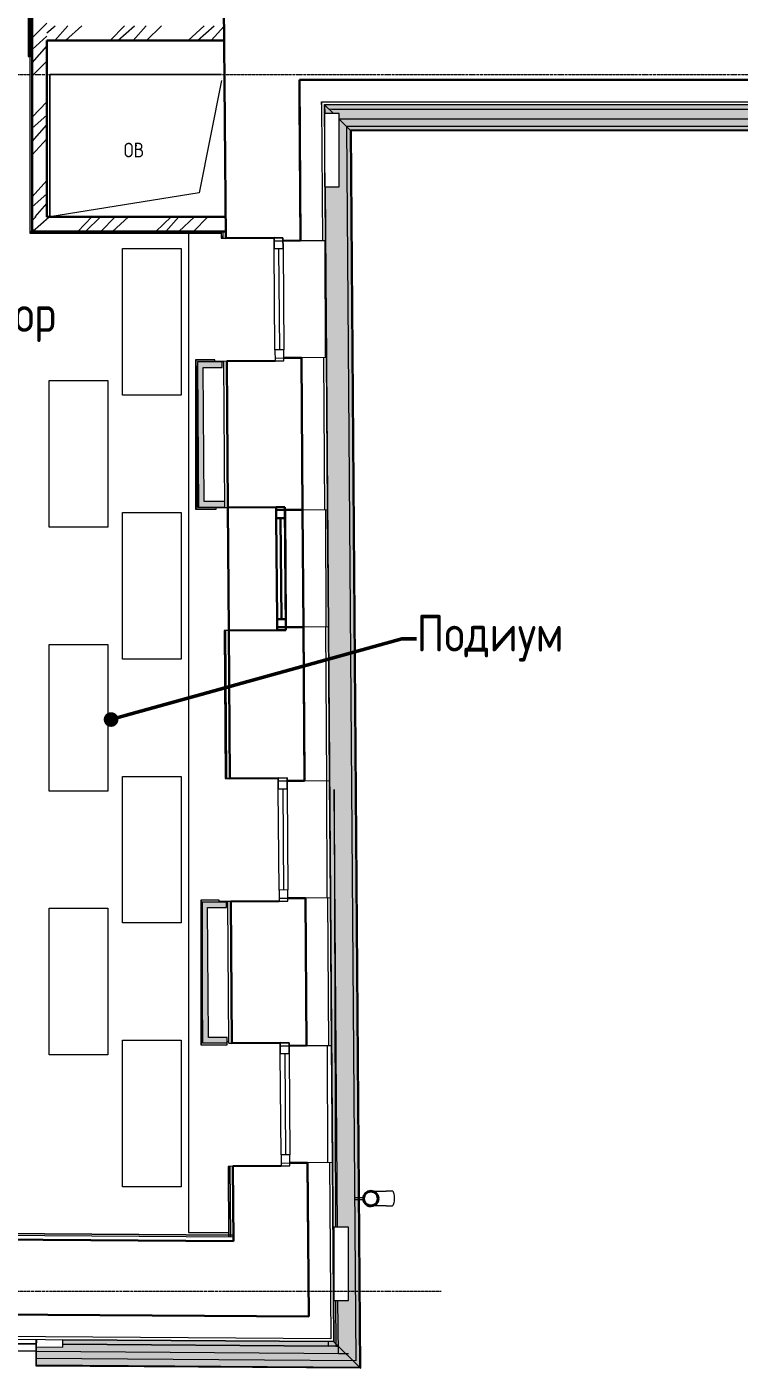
# Model space of a CAD drawing. Header units: millimetres. Extents: x -32 to 417638015, y -35 to 175284279.
# Drawn here: x 416933212 to 416938070, y 175231170 to 175240320 of the extents above; entities that cross this region are included whole.
import ezdxf
from ezdxf import colors
from ezdxf.entities.mleader import LeaderData, LeaderLine
from ezdxf.math import Vec2, Vec3

# ---------------------------------------------------------------- set-up
doc = ezdxf.new("R2010")
doc.units = ezdxf.units.MM
doc.linetypes.add('ADSK_Линия сетки', pattern=[25, 20, -2.5, 0, -2.5])
for name, color, linetype, lineweight in [('_ Окна', 7, 'Continuous', 9), ('_ЭМ_ТХобщее_слой', 7, 'Continuous', 30), ('Аннотация', 7, 'Continuous', 18), ('Обобщенные модели', 7, 'Continuous', 18), ('Ограждение', 7, 'Continuous', 9), ('Окна', 7, 'Continuous', 9), ('Оси', 253, 'Continuous', 9), ('Перекрытие', 7, 'Continuous', 18), ('Стены внутренние', 7, 'Continuous', 18), ('Стены наружные', 7, 'Continuous', 18), ('Стены несущие', 7, 'Continuous', 30), ('Стены отделка', 7, 'Continuous', 30), ('Стены штриховка', 7, 'Continuous', 9), ('ТХ', 5, 'Continuous', 0), ('ТХ_КР ЗАДАНИЕ', 251, 'Continuous', 0), ('ШТРИХОВКА', 252, 'Continuous', 15)]:
    doc.layers.add(name, color=color, linetype=linetype, lineweight=lineweight)
doc.layers.add('_ЭМ_Надписи', color=7, linetype='Continuous')
doc.layers.add('ЭОМ_Лотки рабочие', color=5, linetype='Continuous')
doc.layers.add('Линии', color=7, linetype='Continuous', lineweight=9, true_color=0x00a600)
doc.styles.add('GOST Common_1', font='GOST_Common.ttf', dxfattribs={"width": 0.9, "height": 250})
doc.styles.add('GOST Common_5', font='GOST_Common.ttf', dxfattribs={"width": 0.9, "height": 200})
doc.styles.add('ЭОМ', font='isocpeur.ttf', dxfattribs={"width": 0.85, "height": 250})
pattern_1 = [(45, (686.3573730537319, 338.699590410115), (-269.4076836320746, 269.4076836320746), []), (45, (776.1599730537273, 338.699590410115), (-269.4076836320746, 269.4076836320746), []), (45, (865.9625730537227, 338.699590410115), (-269.4076836320746, 269.4076836320746), []), (45, (955.7653730537277, 338.699590410115), (-269.4076836320746, 269.4076836320746), [])]

# ---------------------------------------------------------------- blocks, each defined once
blk = doc.blocks.new('_Dot')
at = {"color": 0, "linetype": 'ByBlock', "lineweight": -2}
blk.add_line((-0.5, 0), (-1, 0), dxfattribs=at)
at = {"color": 0, "linetype": 'ByBlock', "const_width": 0.5}
blk.add_lwpolyline([(-0.25, 0, 1), (0.25, 0, 1)], format="xyb", close=True, dxfattribs=at)
blk = doc.blocks.new('Тх 2 этаж')
at = {"layer": 'ТХ', "color": 252, "true_color": 0x939598}
for points in [[(54413.54177538241, 4121.023638209095), (54413.54177538241, 5121.023638209095), (54813.54177538241, 5121.023638209095), (54813.54177538241, 4121.023638209095)], [(53913.54177538241, 3221.023638209095), (53913.54177538241, 4221.023638209095), (54313.54177538241, 4221.023638209095), (54313.54177538241, 3221.023638209095)], [(54413.54177538241, 2321.023638209095), (54413.54177538241, 3321.023638209095), (54813.54177538241, 3321.023638209095), (54813.54177538241, 2321.023638209095)], [(53913.54177538241, 1421.023638209095), (53913.54177538241, 2421.023638209095), (54313.54177538241, 2421.023638209095), (54313.54177538241, 1421.023638209095)], [(54413.54177538241, 521.0236382090952), (54413.54177538241, 1521.023638209095), (54813.54177538241, 1521.023638209095), (54813.54177538241, 521.0236382090952)], [(53913.54177538241, -378.9763617909048), (53913.54177538241, 621.0236382090952), (54313.54177538241, 621.0236382090952), (54313.54177538241, -378.9763617909048)], [(54413.54177538241, -1278.976361790905), (54413.54177538241, -278.9763617909048), (54813.54177538241, -278.9763617909048), (54813.54177538241, -1278.976361790905)]]:
    blk.add_lwpolyline(points, close=True, dxfattribs=at)
at = {"layer": 'ТХ_КР ЗАДАНИЕ', "color": 252, "lineweight": 0, "true_color": 0x939598}
ml = blk.add_multileader_mtext('Standard', dxfattribs=at)
ml.set_content('Подиум', color=(147, 149, 152), style='GOST Common_1')
ml.set_leader_properties()
ml.set_arrow_properties(name='DOT')
ml.build(insert=Vec2(0, 0))
ml.multileader.update_dxf_attribs({"dogleg_length": 100, "arrow_head_size": 100})
ctx = ml.context
ctx.base_point, ctx.char_height, ctx.arrow_head_size, ctx.landing_gap_size, ctx.plane_origin = Vec3(56419.05782413878, 2459.576308999851), 250, 100, 0.09, Vec3(61978.35825044918, 3048.636994613043)
notes = []
notes.append((ctx, [(1, (1, 1, 0), (56319.05782413878, 2459.576308999851), (1, 0), 100, [(3, [(54336.21872767288, 1908.536433487898)], 0, [])])]))
ctx.mtext.insert, ctx.mtext.flow_direction = Vec3(56419.14782413881, 2622.076308999851), 5
for ctx, leaders in notes:
    for number, flags, end, landing, length, lines in leaders:
        leader = LeaderData()
        leader.index, (leader.has_last_leader_line, leader.has_dogleg_vector, leader.attachment_direction) = number, flags
        leader.last_leader_point, leader.dogleg_vector, leader.dogleg_length = Vec3(end), Vec3(landing), length
        for number, points, colour, breaks in lines:
            line = LeaderLine()
            line.index, line.vertices, line.color, line.breaks = number, Vec3.list(points), colors.encode_raw_color(colour), breaks
            leader.lines.append(line)
        ctx.leaders.append(leader)
blk = doc.blocks.new('План 2 этажа')
at = {"lineweight": 9}
h = blk.add_hatch(dxfattribs=at)
h.set_pattern_fill('ANSI34', color=8, scale=20)
h.set_pattern_definition(pattern_1)
h.paths.add_polyline_path([(48208.85737305396, 7663.699590409516), (48208.85737305402, 9873.128395515148), (48108.85737305402, 9873.128395515148), (48108.85737305391, 7663.699590409516)])
h = blk.add_hatch(dxfattribs=at)
h.set_pattern_fill('ANSI34', color=8, scale=20)
h.set_pattern_definition(pattern_1)
h.paths.add_polyline_path([(48208.85737305396, 8865.756545947905), (49417.77620781638, 8865.756545947905), (49417.77620781638, 8965.756545947952), (48208.85737305396, 8965.756545947952), (48208.85737305396, 8926.617002234118)])
h = blk.add_hatch(dxfattribs=at)
h.set_pattern_fill('ANSI34', color=8, scale=20)
h.set_pattern_definition(pattern_1)
h.paths.add_polyline_path([(49027.00657200732, 7563.699590409537), (49428.41726125334, 7563.699590409537), (49427.65830111306, 7663.699590409516), (48108.85737305391, 7663.699590409516), (48108.85737305391, 7563.699590409537)])
at = {"layer": 'Ограждение', "transparency": 33554432}
for points in [[(50102.34511032863, 8366.341918496), (50103.34513912922, 8366.341918496), (50101.87617559596, 8428.128395515138)], [(56647.47147937046, 8248.53187167885), (56466.42464391226, 8427.128395515121), (56238.58012466823, 8427.128395515121), (56238.58012466823, 8328.128395515134), (55738.58012466821, 8328.128395515134), (55738.58012466821, 8427.12839551513), (50102.88379399796, 8427.128395515165), (50164.13336683601, 8366.341918496), (50202.3451103286, 8366.341918496), (50202.3451103286, 8328.419086383916), (50282.84093795094, 8248.531871678877), (56616.91806494751, 8248.53187167885)], [(50347.0922368752, -190.6513536074648), (50282.84093795095, 8248.531871678868), (50278.84307102137, 8252.49951153301), (50342.89137202075, -186.4549998837504), (50346.88943728222, -190.4487717923752)], [(56616.91806494751, 8248.330615397394), (56647.47147937046, 8248.531871678842), (56642.43425981862, 8252.499511532984), (50278.84307102134, 8252.49951153302), (50283.04372748365, 8248.33061539743), (56371.78165831461, 8248.330615397394)], [(50346.88943728222, -190.4487717923665), (50165.92328750731, -10.66944258334223), (48317.40104998866, 1.373889506403827), (48317.06418803593, -46.73437927807311), (48137.07635991343, -45.47407511873126), (48137.07635991343, -176.0515888930632), (50335.61200182459, -190.37529802094)], [(50166.9233657589, -10.67595820660614), (50165.91577130953, -9.679114186019945), (48317.4080519811, 2.373865110749932), (48317.41428761686, 1.373803261754517), (50165.91577130954, -10.66939361446202)], [(50347.0922368752, -190.6513536074648), (50341.85396398135, -186.4482410526874), (48135.64100073872, -172.0745133053305), (48135.62344602865, -176.2433835470119), (50346.88943728222, -190.6500323451098)]]:
    blk.add_hatch(color=8, dxfattribs=at).paths.add_polyline_path(points)
h = blk.add_hatch(color=8, dxfattribs=at)
h.paths.add_polyline_path([(50346.88943728222, -190.4487717923665), (50282.84093795094, 8248.531871678877), (50202.3451103286, 8328.419086383916), (50202.3451103286, 7866.341918495977), (50107.13993983073, 7866.341918495977), (50166.9233657589, -10.67595820660614), (50335.61200182459, -179.1834466947528)])
h.paths.add_polyline_path([(50165.9157713095, 270.357148643184), (50166.9233657589, 770.3571486432089), (50265.9157713095, 770.3571486432089), (50265.9157713095, 270.357148643184), (50166.9233657589, 270.357148643184)])
h.paths.add_polyline_path([(50103.34513912924, 8366.341918496), (50164.13336683601, 8366.341918496), (50102.88379399798, 8427.128395515148)])
at = {"layer": 'Стены внутренние', "lineweight": 9}
h = blk.add_hatch(dxfattribs=at)
h.set_pattern_fill('FP_6', color=8, style=0, pattern_type=2)
h.set_pattern_definition([(0, (686.3573730537319, 338.699590410115), (406.4, 101.6), [33.528, -271.272, 33.528, -271.272, -1625.6]), (0, (686.3573730537319, 338.699590410115), (406.4, 101.6), [-609.6, 33.528, -576.072, 33.528, -271.272, -711.2]), (0, (686.3573730537319, 338.699590410115), (406.4, 101.6), [-1524, 33.528, -169.672, 33.528, -474.472]), (120, (838.7573730537551, 389.4995904101152), (-291.1881810244989, 301.1527240979959), [33.52799999999997, -271.2719999999998, 33.52799999999997, -271.2719999999998, -1625.599999999999]), (120, (838.7573730537551, 389.4995904101152), (-291.1881810244989, 301.1527240979959), [-609.5999999999996, 33.52799999999997, -576.0719999999995, 33.52799999999997, -271.2719999999998, -711.1999999999996]), (120, (838.7573730537551, 389.4995904101152), (-291.1881810244989, 301.1527240979959), [-1523.999999999999, 33.52799999999997, -169.6719999999999, 33.52799999999997, -474.4719999999998]), (240, (889.5573730537435, 592.699590410115), (-115.2118189755009, -402.7527240979958), [33.528, -271.272, 33.528, -271.272, -1625.6]), (240, (889.5573730537435, 592.699590410115), (-115.2118189755009, -402.7527240979958), [-609.6, 33.528, -576.072, 33.528, -271.272, -711.2]), (240, (889.5573730537435, 592.699590410115), (-115.2118189755009, -402.7527240979958), [-1524, 33.528, -169.672, 33.528, -474.472])])
h.paths.add_polyline_path([(48093.85737305391, 7563.699590409537), (48108.85737305391, 7563.699590409537), (48108.85737305402, 8755.756545947967), (48093.85737305396, 8755.756545947967), (48093.85737305396, 8525.667865675427)])
at = {"layer": 'Стены внутренние'}
for points in [[(49242.3998856672, 5720.600882946125), (49282.40103769163, 5720.600882946125), (49275.15015876736, 6675.971071616213), (49235.14900674298, 6675.971071616213), (49239.36881013575, 6119.973046323262)], [(49275.45374282345, 6635.971071616222), (49405.45748690283, 6635.971071616222), (49405.45748690283, 6675.971071616213), (49275.15015876736, 6675.971071616213)], [(49422.40506977704, 5680.600882946127), (49422.40506977704, 5720.600882946125), (49242.3998856672, 5720.600882946125), (49242.70346972335, 5680.600882946127)], [(49270.13877675752, 2065.746086545959), (49310.13992878189, 2065.746086545959), (49303.1206322267, 2990.603161714062), (49263.11948020232, 2990.603161714062), (49269.7992514291, 2110.481680736332)], [(49433.42796036217, 2950.603161714072), (49433.42796036217, 2990.603161714062), (49303.1206322267, 2990.603161714062), (49303.42421628285, 2950.603161714072)], [(49270.44236081367, 2025.746086545968), (49438.14361526008, 2025.746086545968), (49438.14361526008, 2065.746086545959), (49270.13877675752, 2065.746086545959)]]:
    blk.add_hatch(color=8, dxfattribs=at).paths.add_polyline_path(points)
at = {"layer": '_ Окна', "color": 8, "lineweight": 18}
for p, q in [((49758.76193052243, 7519.538500779423), (49818.7602025356, 7519.993863748869)), ((49759.33872361706, 7443.540689562746), (49758.76193052243, 7519.538500779423)), ((49818.7602025356, 7519.993863748869), (49819.33699563023, 7443.996052532192)), ((49819.33699563023, 7443.996052532192), (49759.33872361706, 7443.540689562746)), ((49824.55849101321, 6756.015866781203), (49764.56021900004, 6755.560503811756)), ((49764.56021900004, 6755.560503811756), (49765.13701209467, 6679.562692595076)), ((49765.13701209467, 6679.562692595076), (49825.13528410784, 6680.018055564523)), ((49825.13528410784, 6680.018055564523), (49824.55849101321, 6756.015866781203)), ((49786.72880622923, 3834.644627970711), (49846.72707824239, 3835.099990940157)), ((49787.30559932386, 3758.646816754033), (49786.72880622923, 3834.644627970711)), ((49847.30387133703, 3759.102179723479), (49787.30559932386, 3758.646816754033)), ((49846.72707824239, 3835.099990940157), (49847.30387133703, 3759.102179723479)), ((49852.52536672001, 3071.12199397249), (49792.52709470684, 3070.666631003044)), ((49792.52709470684, 3070.666631003044), (49793.10388780147, 2994.668819786365)), ((49853.10215981464, 2995.124182755811), (49852.52536672001, 3071.12199397249)), ((49793.10388780147, 2994.668819786365), (49853.10215981464, 2995.124182755811)), ((49800.4352316096, 2028.696640374365), (49860.43350362276, 2029.152003343811)), ((49801.01202470423, 1952.698829157687), (49800.4352316096, 2028.696640374365)), ((49860.43350362276, 2029.152003343811), (49861.0102967174, 1953.154192127133)), ((49861.0102967174, 1953.154192127133), (49801.01202470423, 1952.698829157687)), ((49866.23179210038, 1265.174006376144), (49806.23352008721, 1264.718643406698)), ((49806.23352008721, 1264.718643406698), (49806.81031318184, 1188.720832190018)), ((49866.80858519501, 1189.176195159464), (49866.23179210038, 1265.174006376144)), ((49806.81031318184, 1188.720832190018), (49866.80858519501, 1189.176195159464))]:
    blk.add_line(p, q, dxfattribs=at)
at = {"layer": '_ Окна', "color": 8}
for p, q in [((49758.91371817891, 7499.539076775035), (49818.91199019208, 7499.994439744481)), ((49789.33785962364, 7443.768371047468), (49794.55935500662, 6755.788185296479)), ((49764.98522443819, 6699.562116599466), (49824.98349645136, 6700.017479568913)), ((49786.88059388571, 3814.645203966323), (49846.87886589888, 3815.100566935769)), ((49817.30473533044, 3758.874498238756), (49822.52623071342, 3070.894312487767)), ((49792.95210014499, 3014.668243790754), (49852.95037215816, 3015.1236067602)), ((49800.58701926608, 2008.697216369977), (49860.58529127925, 2009.152579339423)), ((49831.0111607108, 1952.92651064241), (49836.23265609379, 1264.946324891421)), ((49806.65852552536, 1208.720256194408), (49866.65679753853, 1209.175619163854))]:
    blk.add_line(p, q, dxfattribs=at)
at = {"layer": 'Линии', "color": 8, "lineweight": 30}
for p, q in [((49832.70189878349, 5683.046768945721), (49442.71313069788, 5680.08690964432)), ((49442.71313069788, 5680.08690964432), (49449.08821227012, 4840.111101459974)), ((49449.08821227012, 4840.111101459974), (49442.71313069788, 5680.08690964432)), ((49772.70362677033, 5682.591405976274), (49832.7018987835, 5683.046768945721)), ((49832.7018987835, 5683.046768945721), (49772.70362677033, 5682.591405976274)), ((49773.28041986496, 5606.593594759597), (49772.70362677033, 5682.591405976274)), ((49772.70362677033, 5682.591405976274), (49773.28041986496, 5606.593594759597)), ((49832.7018987835, 5683.046768945721), (49833.27869187813, 5607.048957729044)), ((49833.27869187813, 5607.048957729044), (49832.7018987835, 5683.046768945721)), ((49839.07698035573, 4843.070960761374), (49832.70189878349, 5683.046768945721)), ((49772.85541442681, 5662.591981971887), (49832.85368643998, 5663.047344941333)), ((49833.27869187813, 5607.048957729044), (49773.28041986496, 5606.593594759597)), ((49773.28041986496, 5606.593594759597), (49833.27869187813, 5607.048957729044)), ((49773.2804198649, 5606.593594759596), (49833.27869187813, 5607.048957729044)), ((49778.50191524788, 4918.613409008607), (49773.2804198649, 5606.593594759596)), ((49803.27955587154, 5606.82127624432), (49808.50105125452, 4918.841090493331)), ((49838.92519269926, 4863.070384765765), (49832.85368643997, 5663.047344941332)), ((49833.27869187813, 5607.048957729044), (49838.5001872611, 4919.068771978054)), ((49952.85023046628, 5663.958070880224), (49958.92173672556, 4863.981110704657)), ((49958.92173672556, 4863.981110704657), (49952.85023046628, 5663.958070880224)), ((49838.50018726111, 4919.068771978054), (49778.50191524794, 4918.613409008608)), ((49838.50018726111, 4919.068771978054), (49778.50191524794, 4918.613409008608)), ((49838.5001872611, 4919.068771978054), (49778.50191524788, 4918.613409008607)), ((49778.50191524794, 4918.613409008608), (49779.07870834257, 4842.615597791928)), ((49778.50191524794, 4918.613409008608), (49779.07870834257, 4842.615597791928)), ((49778.92692068609, 4862.615021796318), (49838.92519269926, 4863.070384765764)), ((49839.07698035574, 4843.070960761374), (49838.50018726111, 4919.068771978054)), ((49839.07698035574, 4843.070960761374), (49838.50018726111, 4919.068771978054)), ((49839.07698035573, 4843.070960761374), (49449.08821227012, 4840.111101459974)), ((49779.07870834257, 4842.615597791928), (49839.07698035574, 4843.070960761374)), ((49779.07870834257, 4842.615597791928), (49839.07698035574, 4843.070960761374))]:
    blk.add_line(p, q, dxfattribs=at)
at = {"layer": 'Обобщенные модели', "color": 8}
for p, q in [((48228.80613839673, 7663.699590409532), (48228.80613839673, 8633.699590409537)), ((48228.80613839673, 8633.699590409537), (49400.2958117399, 8633.699590409537)), ((49400.2958117399, 8633.699590409537), (48228.80613839673, 8633.699590409537)), ((48228.80613839673, 8633.699590409537), (48228.80613839673, 7663.699590409531)), ((49400.60695443056, 8592.703670578734), (49247.13947173007, 7825.3662570762)), ((49247.13947173007, 7825.3662570762), (48228.80613839673, 7663.699590409532)), ((50564.28192554282, 1017.323296911965), (50521.77901268156, 1017.000716744883)), ((50332.89512580828, 970.565867304634), (50308.48096500179, 970.3805735555163)), ((50308.55685883003, 960.3808615533327), (50332.97101963652, 960.5661553024416)), ((50334.10997484611, 970.5750875245873), (50332.89512580828, 970.565867304634)), ((50332.97101963652, 960.5661553024416), (50334.18586867437, 960.575375522395)), ((50367.6187511824, 970.8294057804807), (50338.27875091842, 970.6067268733143)), ((50338.35464474665, 960.6070148711219), (50367.69464501066, 960.829693778297)), ((50522.53795096397, 917.0035967229425), (50565.04086382523, 917.3261768900154))]:
    blk.add_line(p, q, dxfattribs=at)
at = {"layer": 'Обобщенные модели', "color": 8, "flags": 128}
for points in [[(50431.15104154337, 1016.312886567994), (50432.42138590897, 1016.322527975365), (50435.08482026653, 1016.34274238051), (50437.9610988932, 1016.364572188811), (50441.04562035674, 1016.387982477238), (50444.33345008079, 1016.412935794315), (50447.81932823919, 1016.439392220086), (50451.49767817046, 1016.467309429884), (50455.36261529943, 1016.496642762141), (50459.40795655113, 1016.52734528978), (50463.62723024253, 1016.559367895308), (50468.01368643579, 1016.592659349386), (50472.56030773674, 1016.627166392782), (50477.25982052118, 1016.662833821613), (50482.10470657115, 1016.699604575566), (50487.08721510251, 1016.737419829315), (50492.19937516448, 1016.776219086485), (50497.43300839152, 1016.815940276567), (50502.77974208688, 1016.856519854123), (50508.23102261724, 1016.897892900484), (50513.77812909663, 1016.939993227602), (50519.41218733801, 1016.982753483935), (50521.77901268156, 1017.000716744883)], [(50522.53795096397, 917.0035967229425), (50516.87037375989, 916.960582071043), (50511.28601552534, 916.91819901796), (50505.7938100422, 916.8765153675113), (50500.40254366765, 916.8355978046711), (50495.12084127782, 916.7955117888121), (50489.95715246983, 916.7563214489818), (50484.91973804424, 916.71808948139), (50480.01665678954, 916.6808770490205), (50475.25575258979, 916.6447436838268), (50470.64464187613, 916.6097471914852), (50466.19070144204, 916.5759435589179), (50461.90105664207, 916.5433868647259), (50457.78256999286, 916.5121291926749), (50453.84183019447, 916.4822205483811), (50450.08514158992, 916.4537087792602), (50446.5185140796, 916.426639498104), (50443.1476535067, 916.401056009988), (50439.97795252904, 916.3769992429837), (50437.01448199202, 916.354507682847), (50434.26198281634, 916.3336173112416), (50431.90997982577, 916.3157665460446)]]:
    blk.add_lwpolyline(points, dxfattribs=at)
at = {"layer": 'Обобщенные модели', "color": 8}
for centre, radius, start, end in [((48818.80613839673, 8148.699590409534), 2.500000000000002, 0, 180), ((48818.80613839673, 8148.699590409534), 2.499999999999998, 120.0000000000103, 180), ((48818.80613839673, 8148.699590409534), 2.500000000000002, 180, 0), ((48818.80613839673, 8148.699590409534), 2.499999999999999, 239.9999999999897, 345.0000000000325), ((48818.80613839673, 8148.699590409534), 2.500000000000002, 14.99999999996748, 90), ((50418.51401600273, 966.2155365507215), 52.00000000000004, 0.4348437794078993, 180.4348437794079), ((50418.51401600273, 966.2155365507215), 52.00000000000003, 180.4348437794079, 0.4348437794078993)]:
    blk.add_arc(centre, radius, start, end, dxfattribs=at)
at = {"layer": 'Обобщенные модели', "color": 8, "lineweight": 40}
for radius, start, end in [(49.99999999999994, 0.4348437794078993, 180.4348437794079), (49.99999999999996, 180.4348437794079, 0.4348437794078993)]:
    blk.add_arc((50418.51401600276, 966.2155365507758), radius, start, end, dxfattribs=at)
at = {"layer": 'Обобщенные модели', "color": 8}
for major_axis, ratio, start_param, end_param in [((-0.3794691412050658, 49.99856001097306), 0.3090169943749481, 4.712388980384695, 6.283185307179597), ((-0.3794691412051435, 49.99856001097305), 0.3090169943749482, 3.141592653589792, 4.712388980384689)]:
    blk.add_ellipse((50564.66139468395, 967.3247369009988), major_axis=major_axis, ratio=ratio, start_param=start_param, end_param=end_param, dxfattribs=at)
at = {"layer": 'Ограждение', "color": 8}
for p, q in [((50102.34511032858, 8366.341918495993), (50101.87617559591, 8428.128395515138)), ((50102.88379399791, 8427.128395515154), (50101.87617559589, 8428.128395515156)), ((50102.88379399793, 8427.128395515136), (50164.13336683594, 8366.341918496)), ((50164.13336683595, 8366.341918496), (50102.88379399791, 8427.128395515154)), ((50102.88379399793, 8427.128395515134), (50103.3451391292, 8366.341918495993)), ((50102.88379399793, 8427.128395515134), (50103.3451391292, 8366.341918495993)), ((55738.58012466814, 8427.12839551512), (50102.88379399791, 8427.128395515152)), ((55738.58012466814, 8427.12839551512), (50102.88379399791, 8427.128395515152)), ((50202.34511032853, 8328.419086383903), (50281.55811573206, 8249.804994734452)), ((50282.84093795089, 8248.531871678872), (50202.34511032855, 8328.419086383903)), ((50281.55811573208, 8249.804994734453), (50277.61893152018, 8253.714395559242)), ((50277.61893152019, 8253.714395559207), (50341.66717179071, -185.2321142705117)), ((50277.61893152016, 8253.714395559233), (50278.84307102129, 8252.499511533018)), ((56642.24687121562, 8253.714395559193), (50277.61893152016, 8253.714395559233)), ((50278.84307102131, 8252.499511533002), (50281.55811573206, 8249.804994734455)), ((50281.55811573207, 8249.804994734448), (50278.84307102129, 8252.499511533015)), ((50278.84307102131, 8252.499511532998), (50342.89137202069, -186.4549998837427)), ((50278.84307102131, 8252.499511533017), (50281.55811573206, 8249.804994734466)), ((56643.47162061129, 8252.499511532977), (50278.84307102129, 8252.499511533015)), ((50279.51689041082, 8251.830786757686), (50279.17226462055, 8252.17280690101)), ((50279.17226462057, 8252.172806900973), (50343.22058195104, -186.7838562895037)), ((56643.80097822237, 8252.172806900959), (50279.17226462054, 8252.172806900997)), ((50281.2792497648, 8250.081752251683), (50279.51689041081, 8251.83078675767)), ((50279.51689041082, 8251.830786757659), (50343.565224838, -187.128129079066)), ((50279.51689041081, 8251.83078675767), (50281.2792497648, 8250.081752251685)), ((56644.14577571315, 8251.830786757644), (50279.5168904108, 8251.830786757684)), ((50281.75225011641, 8249.612328161533), (50281.27924976482, 8250.081752251685)), ((50281.27924976483, 8250.081752251659), (50345.32767162163, -188.8886832457861)), ((56645.90901311523, 8250.081752251643), (50281.2792497648, 8250.08175225168)), ((50281.55811573208, 8249.804994734426), (50345.60655142327, -189.1672635702257)), ((50282.84093795089, 8248.531871678868), (50281.55811573208, 8249.804994734423)), ((50281.55811573208, 8249.80499473444), (50282.8409379509, 8248.531871678879)), ((56646.18801801995, 8249.804994734413), (50281.55811573206, 8249.804994734452)), ((50281.75225011641, 8249.612328161504), (50345.80069543848, -189.3611991024146)), ((56646.38224912651, 8249.612328161493), (50281.75225011638, 8249.612328161531)), ((50281.88147555149, 8249.484079774196), (50345.92992728436, -189.490292171691)), ((50281.88147555149, 8249.484079774222), (50283.04372748362, 8248.330615397417)), ((56646.51153894468, 8249.484079774182), (50281.88147555147, 8249.484079774222)), ((50282.8409379509, 8248.531871678853), (50346.88943728217, -190.4487717923644)), ((56647.4714793704, 8248.531871678832), (50282.84093795089, 8248.531871678872)), ((50283.04372748362, 8248.330615397397), (50347.09223687515, -190.6513536074616)), ((56647.67436993753, 8248.330615397383), (50283.04372748359, 8248.330615397423)), ((50108.90363825551, 7502.195360763498), (50106.13991103006, 7866.341918495972)), ((50107.13993983067, 7866.341918495972), (50166.92336575885, -10.67595820660398)), ((50107.13993983067, 7866.341918495972), (50166.92336575885, -10.67595820660398)), ((50114.97514451479, 6702.218400587934), (50108.90363825551, 7502.195360763498)), ((50108.90363825551, 7502.195360763498), (50114.97514451479, 6702.218400587934)), ((50122.84533450339, 5665.248265960321), (50114.97514451479, 6702.218400587934)), ((50128.91684076268, 4865.271305784756), (50122.84533450339, 5665.248265960321)), ((50122.84533450339, 5665.248265960321), (50128.91684076268, 4865.271305784757)), ((50136.87051396235, 3817.30148795473), (50128.91684076268, 4865.271305784756)), ((50142.94202022164, 3017.324527779165), (50136.87051396235, 3817.30148795473)), ((50136.87051396235, 3817.30148795473), (50142.94202022164, 3017.324527779165)), ((50150.57693934268, 2011.353500358379), (50142.94202022164, 3017.324527779165)), ((50156.64844560197, 1211.376540182814), (50150.57693934268, 2011.353500358379)), ((50150.57693934268, 2011.353500358378), (50156.64844560197, 1211.376540182814)), ((50165.91569736946, -9.66937190960249), (50156.64844560197, 1211.376540182814)), ((48135.61515166349, -176.0420689555331), (48136.7787035836, 2.550664584587878)), ((48136.7787035836, 2.550664584589413), (48135.6234460286, -174.768972919032)), ((48136.7787035836, 2.550664584587992), (48136.78521855878, 3.550643361911966)), ((50166.92336575885, -10.67595820660318), (48317.40104998861, 1.37388950640252)), ((50166.92336575885, -10.67595820660313), (48317.40104998861, 1.373889506402634)), ((48317.40805198106, 2.373865110753627), (50165.91569736946, -9.669371909602546)), ((50165.91569736946, -9.66937190960249), (48317.40805198106, 2.373865110753741)), ((50166.92336575885, -10.67595820660415), (50165.91569736946, -9.66937190960249)), ((50166.92336575885, -10.67595820660034), (50345.60655142327, -189.1672635702256)), ((50346.88943728217, -190.4487717923645), (50166.92336575885, -10.67595820660398)), ((48135.62135527559, -175.0898810685871), (48135.61384048381, -176.2433209657912)), ((50347.09223687515, -190.6513536074623), (48135.61384048381, -176.2433209657911)), ((48135.61515166349, -176.0420689555338), (48135.6234460286, -174.7689729190348)), ((48135.6234460286, -174.7689729190344), (48135.61515166349, -176.0420689555331)), ((50346.88943728217, -190.4487717923654), (48135.61515166349, -176.0420689555331)), ((50345.92992728436, -189.4902921716907), (48135.62135527559, -175.0898810685871)), ((48135.62219081066, -174.9616354030544), (48135.62524909695, -174.4922212753362)), ((50345.80069543848, -189.3611991024152), (48135.62219081066, -174.9616354030544)), ((48135.6234460286, -174.7689729190321), (48135.64891567794, -170.8596550621921)), ((48135.64100073867, -172.074513305329), (48135.6234460286, -174.7689729190345)), ((48135.6234460286, -174.7689729190348), (48135.64100073867, -172.0745133053309)), ((48135.64100073867, -172.0745133053309), (48135.6234460286, -174.7689729190344)), ((50345.60655142327, -189.1672635702239), (48135.6234460286, -174.7689729190321)), ((48135.62524909695, -174.4922212753362), (48135.63664401336, -172.7432238885381)), ((48135.63664401336, -172.7432238885348), (48135.62524909695, -174.4922212753303)), ((50345.32767162163, -188.8886832457866), (48135.62524909695, -174.4922212753362)), ((48135.63664401336, -172.7432238885381), (48135.6388722661, -172.4012110037952)), ((50343.565224838, -187.1281290790703), (48135.63664401336, -172.7432238885381)), ((50343.22058195104, -186.7838562895032), (48135.6388722661, -172.4012110037952)), ((48135.64891567794, -170.859655062192), (48135.64100073867, -172.074513305329)), ((50342.8913720207, -186.4549998837523), (48135.64100073867, -172.0745133053309)), ((50341.6671717907, -185.2321142705033), (48135.64891567794, -170.859655062192)), ((50345.60655142327, -189.167263570224), (50341.6671717907, -185.232114270505)), ((50341.66717179071, -185.2321142705105), (50342.8913720207, -186.4549998837471)), ((50342.8913720207, -186.4549998837471), (50345.60655142327, -189.1672635702216)), ((50345.60655142327, -189.1672635702249), (50342.8913720207, -186.4549998837518)), ((50342.89137202069, -186.4549998837515), (50345.60655142327, -189.1672635702328)), ((50343.565224838, -187.1281290790698), (50343.22058195103, -186.7838562894992)), ((50345.32767162163, -188.8886832457858), (50343.56522483801, -187.1281290790752)), ((50343.56522483801, -187.1281290790791), (50345.32767162163, -188.8886832457847)), ((50345.80069543848, -189.3611991024151), (50345.32767162162, -188.8886832457847)), ((50346.88943728217, -190.4487717923652), (50345.60655142327, -189.1672635702249)), ((50345.60655142327, -189.1672635702328), (50346.88943728215, -190.4487717923644)), ((50345.92992728436, -189.4902921716907), (50347.09223687515, -190.6513536074623))]:
    blk.add_line(p, q, dxfattribs=at)
at = {"layer": 'Окна', "color": 8}
for p, q in [((49818.7602025356, 7519.993863748869), (49758.76193052243, 7519.538500779423)), ((49758.76193052243, 7519.538500779423), (49759.33872361706, 7443.540689562746)), ((49819.33699563023, 7443.996052532192), (49818.7602025356, 7519.993863748869)), ((49764.56021899998, 6755.560503811756), (49759.33872361699, 7443.540689562745)), ((49819.33699563023, 7443.996052532192), (49824.5584910132, 6756.015866781202)), ((49764.56021900004, 6755.560503811756), (49765.13701209467, 6679.562692595076)), ((49765.13701209467, 6679.562692595076), (49825.13528410784, 6680.018055564523)), ((49825.13528410784, 6680.018055564523), (49824.55849101321, 6756.015866781203)), ((49846.72707824239, 3835.099990940157), (49786.72880622923, 3834.644627970711)), ((49786.72880622923, 3834.644627970711), (49787.30559932386, 3758.646816754033)), ((49792.52709470678, 3070.666631003044), (49787.30559932379, 3758.646816754033)), ((49847.30387133703, 3759.102179723479), (49846.72707824239, 3835.099990940157)), ((49847.30387133703, 3759.102179723479), (49852.52536672, 3071.12199397249)), ((49792.52709470684, 3070.666631003044), (49793.10388780147, 2994.668819786365)), ((49853.10215981464, 2995.124182755811), (49852.52536672001, 3071.12199397249)), ((49793.10388780147, 2994.668819786365), (49853.10215981464, 2995.124182755811)), ((49860.43350362276, 2029.152003343811), (49800.4352316096, 2028.696640374365)), ((49800.4352316096, 2028.696640374365), (49801.01202470423, 1952.698829157687)), ((49861.0102967174, 1953.154192127133), (49860.43350362276, 2029.152003343811)), ((49806.23352008715, 1264.718643406698), (49801.01202470416, 1952.698829157687)), ((49861.0102967174, 1953.154192127133), (49866.23179210037, 1265.174006376144)), ((49806.23352008721, 1264.718643406698), (49806.81031318184, 1188.720832190018)), ((49866.80858519501, 1189.176195159464), (49866.23179210038, 1265.174006376144)), ((49806.81031318184, 1188.720832190018), (49866.80858519501, 1189.176195159464))]:
    blk.add_line(p, q, dxfattribs=at)
at = {"layer": 'Оси', "color": 8, "linetype": 'ADSK_Линия сетки'}
for p, q in [((-9428.371165078948, 8633.699590409724), (56691.21025106532, 8633.69959040951)), ((-9428.371165078948, 333.6995904097212), (50898.62656665337, 333.6995904095265))]:
    blk.add_line(p, q, dxfattribs=at)
at = {"layer": 'Перекрытие', "color": 8}
for p, q in [((49174.11739302555, 7551.699590409525), (49174.11739302555, 733.6995904095529)), ((49355.13542110752, 6678.216473944994), (49765.12361319747, 6681.328120902875)), ((49429.35930008069, 4840.961395680951), (49779.07111895969, 4843.615568992144)), ((49786.73639561207, 3833.644656770491), (49426.72805619647, 3830.912336972587)), ((49450.55325578031, 2034.27266334438), (49438.14361526002, 2034.178479119277)), ((49456.81565312593, 1186.689084156881), (49806.80557320284, 1189.345368145317)), ((49174.11739302555, 733.6995904095529), (49448.25331721589, 733.6995904095538))]:
    blk.add_line(p, q, dxfattribs=at)
at = {"layer": 'Стены внутренние', "color": 8}
blk.add_line((49415.14709201781, 6676.906408606638), (49415.13369312068, 6678.671836914432), dxfattribs=at)
at = {"layer": 'Стены наружные', "color": 8}
for p, q in [((50103.29662026674, 8366.341918495993), (50103.11215456924, 8426.901761532601)), ((50132.21752980491, 8398.016446241141), (50202.10414374934, 8398.546857784386)), ((50153.20003039303, 8398.128395515134), (55738.58012466814, 8398.128395515112)), ((50202.10414374934, 8398.546857784386), (50202.10731971118, 8398.128395515127)), ((55738.58012466814, 8328.128395515112), (50202.63859180937, 8328.128395515127)), ((50253.01807187957, 8278.12839551512), (50316.91392402869, -140.7395735044138)), ((56616.91806494747, 8278.128395515123), (50253.01893589785, 8278.12839551512)), ((50108.36570471956, 6702.168237574356), (50105.92888538225, 7502.172783574885)), ((50113.96125112282, 4865.157798820636), (50111.52443178551, 5665.162344821171)), ((50119.59030379198, 3017.147297559429), (50117.15348445467, 3817.151843559942)), ((50167.34184736188, 3755.388701753048), (50176.43427395797, 770.3571486432083)), ((50189.99704702524, 770.3571486432093), (50167.34184736188, 3755.388701753046)), ((50125.09165815794, 1211.059979317908), (50122.6546041086, 2011.141580963746)), ((50177.9572773893, 270.3571486431874), (50178.90565223456, -40.99305114967046)), ((50196.5260210766, -89.89541334065416), (50193.79184772674, 270.3571486431883)), ((48136.59614432679, -25.47022227398156), (44057.3053458716, 3.093637927268901)), ((44057.3053458716, 3.09363792691147), (48136.59614432679, -25.47022227432444)), ((48136.98142540577, 2.549343828920428), (48136.7852185588, -25.47154620262427)), ((48136.27039552911, -75.46916707029595), (44056.74519684108, -46.9036655603586)), ((48136.74568626611, -75.4724538028122), (48136.39558668516, -125.4712280906224)), ((48136.7852185588, -25.47154620296806), (48136.43511897785, -75.47032049077825)), ((48136.74568626611, -75.4724538028122), (50266.53031705751, -90.38555351997456)), ((50128.90063077782, -39.42066357394015), (48317.20422786823, -26.73486956302713)), ((48317.20422786823, -26.7348695633691), (50128.90063077782, -39.42066357427666)), ((50128.90588418691, -41.14535078627614), (50128.81231789122, -10.42766040609877)), ((50178.90565223456, -40.99305114967046), (50128.90588418691, -41.14535078627614)), ((50178.90192919079, -39.77078082953358), (50196.14651153504, -39.89153021064976)), ((50196.5260210766, -89.89541334066053), (50266.53175747814, -90.38560493686145)), ((50316.91392402869, -140.7395735044138), (48136.39558668516, -125.4712280906224))]:
    blk.add_line(p, q, dxfattribs=at)
at = {"layer": 'Стены несущие', "color": 8}
for p, q in [((48108.85737305396, 9973.128395515116), (48108.85737305391, 7563.69959040953)), ((49428.77143444994, 7517.034004447457), (49416.69566222728, 9108.12839551516)), ((49417.77620781632, 8865.756545947897), (49417.77620781632, 8965.756545947945)), ((48208.85737305391, 8865.756545947897), (49417.77620781632, 8865.756545947897)), ((48208.85737305391, 7663.699590409507), (48208.85737305396, 8865.756545947897)), ((49938.90853421838, 7500.905165683397), (49930.58104725392, 8598.128395515101)), ((49930.58104725392, 8598.128395515101), (56295.03608466999, 8598.128395515101)), ((49931.71948746417, 8448.128395515101), (49938.90853421821, 7500.905165683397)), ((49427.658301113, 7663.699590409507), (48208.85737305391, 7663.699590409507)), ((48108.85737305391, 7563.69959040953), (49428.41726125329, 7563.69959040953)), ((49428.77143444994, 7517.034004447457), (49758.76193052239, 7519.538500779428)), ((49818.91199019208, 7499.994439744446), (49938.90853421838, 7500.905165683397)), ((49765.13701209467, 6679.56269259507), (49435.14651602221, 6677.058196263099)), ((49944.98004047771, 6700.928205507832), (49824.9834964514, 6700.017479568883)), ((49952.85023046623, 5663.958070880216), (49944.98004047771, 6700.928205507832)), ((49944.99521924317, 6698.928263107459), (49952.85023046611, 5663.958070880216)), ((49442.71313069784, 5680.086909644343), (49435.14651602221, 6677.058196263099)), ((49442.71313069784, 5680.086909644343), (49772.70362677029, 5682.591405976255)), ((49832.85368643992, 5663.047344941332), (49952.85023046623, 5663.958070880216)), ((49958.92173672555, 4863.981110704651), (49838.92519269924, 4863.070384765769)), ((49966.87540992518, 3816.01129287463), (49958.92173672555, 4863.981110704651)), ((49958.92173672537, 4863.981110704651), (49966.66290720599, 3844.010486480834)), ((49779.07870834257, 4842.615597791958), (49449.08821227012, 4840.111101459987)), ((49456.7383101568, 3832.140131638759), (49449.08821227006, 4840.111101459987)), ((49456.7383101568, 3832.140131638759), (49786.72880622925, 3834.64462797073)), ((49846.87886589888, 3815.100566935748), (49966.87540992518, 3816.01129287463)), ((49793.10388780152, 2994.668819786372), (49463.11339172907, 2992.164323454402)), ((49463.11339172907, 2992.164323454402), (49470.44473553711, 2026.192144042409)), ((49972.9469161845, 3016.034332699067), (49852.9503721582, 3015.123606760185)), ((49980.58183530555, 2010.063305278282), (49972.9469161845, 3016.034332699067)), ((49972.94691618433, 3016.034332699067), (49980.58183530538, 2010.063305278282)), ((49470.44473553711, 2026.192144042409), (49800.43523160962, 2028.696640374381)), ((49860.58529127925, 2009.152579339399), (49980.58183530555, 2010.063305278282)), ((49986.65334156482, 1210.086345102717), (49866.65679753851, 1209.175619163835)), ((49994.61150760751, 161.5245537610908), (49986.65334156482, 1210.086345102717)), ((49986.66093094746, 1209.086373902531), (49990.74051028345, 671.5641616872117)), ((49806.81031318184, 1188.720832190024), (49476.81981710938, 1186.216335858053)), ((49476.81981710938, 1186.216335858053), (49480.69871650107, 675.1355576023288)), ((49480.69871650107, 675.1355576023288), (42691.1896437346, 722.6768086607672)), ((42185.00569330505, 216.2086887560517), (49994.61150760751, 161.5245537610908))]:
    blk.add_line(p, q, dxfattribs=at)
at = {"layer": 'Стены отделка', "color": 8, "lineweight": 9}
for p, q in [((48080.85737305396, 9355.75654594796), (48080.85737305396, 8755.756545947956)), ((48080.85737305396, 8755.756545947956), (48091.85737305391, 8755.756545947956)), ((48091.85737305391, 8755.756545947956), (48091.85737305385, 7551.699590409532)), ((49930.58104725392, 8598.128395515101), (49930.58104725374, 8598.128395515101)), ((49930.58104725374, 8598.128395515101), (49931.71948746417, 8448.128395515101)), ((50081.72380755568, 8448.12839551517), (50081.72380755568, 8428.128395515105)), ((50081.72380755568, 8448.128395515101), (56446.25414778152, 8448.128395515101)), ((50081.87559958373, 8428.128395515105), (50081.72380755568, 8448.128395515101)), ((50101.87617559591, 8428.128395515036), (56466.25480188243, 8428.128395515105)), ((50108.90363825555, 7502.1953607635), (50101.87617559591, 8428.128395515105)), ((50202.34511032858, 8366.341918495993), (50102.34511032852, 8366.341918495993)), ((50102.34511032852, 8366.341918495993), (50102.34511032852, 7866.341918495967)), ((50202.34511032858, 7866.341918495967), (50202.34511032858, 8366.341918495993)), ((50102.34511032852, 7866.341918495967), (50202.34511032858, 7866.341918495967)), ((48091.85737305385, 7551.699590409532), (49396.50741485058, 7551.699590409532)), ((49396.50741485052, 7551.699590409532), (49396.77235604293, 7516.791144197075)), ((49396.77235604293, 7516.791144197075), (49428.77143444994, 7517.034004447457)), ((49938.90853421838, 7500.905165683397), (50108.90363825555, 7502.1953607635)), ((49223.38058911194, 6685.971071616167), (49223.38058911194, 5670.600882946094)), ((49355.06138759933, 6687.9710716162), (49225.38058911194, 6687.9710716162)), ((49355.14882000466, 6676.451045637178), (49355.06138759933, 6687.9710716162)), ((50114.97514451481, 6702.218400587934), (49944.98004047771, 6700.928205507832)), ((49944.98004047747, 6700.928205507832), (49944.99521924317, 6698.928263107459)), ((50122.84533450345, 5665.248265960317), (50114.97514451481, 6702.218400587934)), ((49235.38058911194, 6675.971071616204), (49415.15419085271, 6675.971071616204)), ((49235.38058911194, 6645.457958112765), (49242.70346972329, 5680.600882946127)), ((49235.38058911194, 5680.600882946196), (49235.38058911194, 6645.457958112765)), ((49282.40103769157, 5720.600882946116), (49275.45374282339, 6635.971071616213)), ((49275.45374282339, 6635.971071616213), (49405.45748690277, 6635.971071616213)), ((49435.14651602216, 6677.058196263099), (49355.14882000466, 6676.451045637178)), ((49405.45748690277, 6635.971071616213), (49405.45748690277, 6675.971071616204)), ((49415.15419085271, 6675.971071616204), (49415.14709201781, 6676.906408606653)), ((49422.71370669344, 5679.935121987829), (49415.15419085271, 6675.971071616204)), ((49422.70865383314, 5680.600882946127), (49235.38058911194, 5680.600882946127)), ((49422.40506977704, 5720.600882946116), (49282.40103769151, 5720.600882946116)), ((49362.71543468029, 5679.479759018422), (49442.71313069784, 5680.086909644343)), ((49362.79800101341, 5668.600882946129), (49362.71543468029, 5679.479759018422)), ((49422.40506977704, 5680.600882946127), (49422.40506977704, 5720.600882946116)), ((49225.38058911194, 5668.600882946129), (49362.79800101341, 5668.600882946129)), ((49952.85023046623, 5663.958070880216), (50122.84533450345, 5665.248265960317)), ((50128.91684076271, 4865.271305784753), (49958.92173672555, 4863.981110704651)), ((50136.87051396235, 3817.301487954733), (50128.91684076271, 4865.271305784753)), ((49449.08821227006, 4840.111101459987), (49417.08913386299, 4839.868241209605)), ((49417.08913386299, 4839.868241209605), (49424.73923174973, 3831.897271388377)), ((49436.73888615234, 3831.988343982243), (49436.52638343326, 3859.987537588447)), ((49966.66290720599, 3844.010486480834), (49966.87540992507, 3816.01129287463)), ((49424.73923174973, 3831.897271388377), (49456.73831015674, 3832.140131638759)), ((49966.87540992518, 3816.01129287463), (50136.87051396235, 3817.301487954733)), ((49258.44236081361, 3000.603161714095), (49258.44236081361, 2015.746086546005)), ((49383.03186105873, 3002.603161714061), (49260.44236081361, 3002.603161714061)), ((49263.11948020227, 2990.603161714062), (49270.44236081361, 2025.746086545968)), ((49263.11948020227, 2990.603161714062), (49443.12466431211, 2990.603161714062)), ((49270.44236081361, 2025.746086545968), (49270.44236081361, 2990.603161714062)), ((49310.13992878189, 2065.746086545959), (49303.42421628279, 2950.603161714072)), ((49303.42421628279, 2950.603161714072), (49433.42796036211, 2950.603161714072)), ((49383.11569571152, 2991.55717282848), (49383.03186105873, 3002.603161714061)), ((49463.11339172901, 2992.164323454402), (49383.11569571152, 2991.55717282848)), ((49433.42796036211, 2950.603161714072), (49433.42796036211, 2990.603161714062)), ((49450.44531153271, 2026.040356385894), (49443.11396772461, 2992.012535797957)), ((50142.94202022161, 3017.324527779168), (49972.9469161845, 3016.034332699067)), ((50150.57693934266, 2011.353500358383), (50142.94202022161, 3017.324527779168)), ((49260.44236081361, 2013.746086545971), (49438.538274533, 2013.746086545971)), ((49438.44719931617, 2025.746086545968), (49270.44236081361, 2025.746086545968)), ((49438.14361526002, 2065.746086545959), (49310.13992878189, 2065.746086545959)), ((49438.14361526002, 2025.746086545968), (49438.14361526002, 2065.746086545959)), ((49438.538274533, 2013.746086545971), (49438.44719931617, 2025.746086545968)), ((49450.44531153271, 2026.040356385894), (49470.44473553705, 2026.192144042409)), ((49980.58183530555, 2010.063305278282), (50150.57693934266, 2011.353500358383)), ((50156.64844560198, 1211.376540182819), (49986.65334156482, 1210.086345102717)), ((49986.65334156464, 1210.086345102717), (49986.66093094746, 1209.086373902531)), ((50165.91577130946, -9.679114186011248), (50156.64844560198, 1211.376540182819)), ((49476.81981710932, 1186.216335858053), (49444.82073870226, 1185.97347560767)), ((49444.82073870226, 1185.97347560767), (49448.46838842105, 705.361975067176)), ((49456.82039310492, 1186.064548201607), (49456.8279824878, 1185.064577001351)), ((44851.35737305379, 737.551696972293), (49480.90877624962, 705.1348221750004)), ((49480.37992848619, 717.1388194315623), (47354.50317527173, 732.0245555518768)), ((50265.91577130946, 770.3571486432093), (50165.91577130946, 770.3571486432093)), ((50165.91577130946, 770.3571486432093), (50165.91577130946, 270.3571486431838)), ((50265.91577130946, 270.3571486431838), (50265.91577130946, 770.3571486432093)), ((49480.69871650107, 675.1355576023288), (49480.90877624962, 705.1348221750004)), ((49990.74051028345, 671.5641616872117), (49994.61150760733, 161.5245537610217)), ((50165.91577130946, 270.3571486431838), (50265.91577130946, 270.3571486431838)), ((42016.27770982846, 47.3859821211463), (50165.91577130946, -9.679114186011248)), ((50145.76232852094, 10.46249380773679), (42036.12806082575, 67.24747701935485)), ((48137.42645949428, 4.524699169061932), (48137.07635991339, -45.47407511872279)), ((48317.0641880359, -46.73437927806481), (48317.41428761679, 3.264395009719919)), ((48137.07635991339, -45.47407511872279), (48317.0641880359, -46.73437927806481))]:
    blk.add_line(p, q, dxfattribs=at)
at = {"layer": 'Стены штриховка', "color": 8}
for p, q in [((48098.85737305396, 9983.12839551508), (48098.85737305396, 8755.756545947956)), ((48089.85737305396, 9355.75654594796), (48089.85737305391, 8755.756545947956)), ((48108.85737305396, 8755.756545947956), (48091.85737305391, 8755.756545947956)), ((48093.85737305391, 8755.756545947956), (48093.85737305391, 7551.699590409532)), ((50081.87559958373, 8428.128395515105), (50088.90421425115, 7502.043573106984)), ((48093.85737305385, 7563.69959040953), (48108.85737305391, 7563.69959040953)), ((48093.85737305385, 7553.699590409567), (49398.492293249, 7553.699590409567)), ((49398.492293249, 7553.699590409567), (49398.77229844331, 7516.806322962683)), ((49408.41668524104, 7563.69959040953), (49408.77201044554, 7516.88221679101)), ((49225.38058911194, 6687.9710716162), (49223.38058911194, 6687.9710716162)), ((49223.38058911194, 6687.9710716162), (49223.38058911194, 6685.971071616167)), ((49355.0765668021, 6685.971071616167), (49223.38058911194, 6685.971071616167)), ((49225.38058911194, 6687.9710716162), (49225.38058911194, 5668.600882946198)), ((50094.97572051041, 6702.066612931419), (50102.84591049905, 5665.096478303872)), ((49235.38058911194, 6675.971071616204), (49235.14900674287, 6675.971071616204)), ((49235.14900674287, 6675.971071616204), (49235.38058911194, 6645.457958112765)), ((49223.38058911194, 5670.600882946094), (49362.78282181057, 5670.600882946094)), ((49223.38058911194, 5670.600882946094), (49223.38058911194, 5668.600882946129)), ((49223.38058911194, 5668.600882946129), (49225.38058911194, 5668.600882946129)), ((50108.91741675831, 4865.119518128306), (50116.871089958, 3817.149700298286)), ((49419.08907626348, 4839.883419975215), (49426.73917415016, 3831.912450154056)), ((49436.52638343326, 3859.987537588447), (49429.08878826565, 4839.959313803472)), ((49260.44236081361, 3002.603161714061), (49258.44236081361, 3002.603161714061)), ((49258.44236081361, 3002.603161714061), (49258.44236081361, 3000.603161714095)), ((49383.04704026156, 3000.603161714026), (49258.44236081361, 3000.603161714095)), ((49260.44236081361, 3002.603161714061), (49260.44236081361, 2013.746086545971)), ((50122.94259621727, 3017.172740122721), (50130.57751533831, 2011.201712701937)), ((49258.44236081361, 2015.746086546005), (49438.52309533017, 2015.746086545935)), ((49258.44236081361, 2015.746086546005), (49258.44236081361, 2013.746086545971)), ((49258.44236081361, 2013.746086545971), (49260.44236081361, 2013.746086545971)), ((50136.64902159758, 1211.224752526373), (50145.76232852094, 10.46249380773679)), ((49446.82068110269, 1185.98865437328), (49450.46855231829, 705.3479695929864)), ((49456.8279824878, 1185.064577001351), (49460.46937180421, 705.2779422221083)), ((49480.39510886784, 715.1386641063145), (47354.48917128844, 730.0246045803233))]:
    blk.add_line(p, q, dxfattribs=at)
at = {"layer": 'ЭОМ_Лотки рабочие'}
blk.add_blockref('Тх 2 этаж', (-5689.424382357276, 2325.175952200887), dxfattribs=at)
at = {"layer": 'Аннотация', "color": 8, "insert": (48733.03354217071, 8168.218988815514), "char_height": 100, "width": 156.348, "attachment_point": 1, "line_spacing_factor": 1.022765581104984, "style": 'GOST Common_5'}
blk.add_mtext('\\pxt3.6,7.2,10.8,14.4,18,21.6,25.2,28.8,32.4,36,39.6,43.2,46.8,50.4,54,57.6,61.2,64.8,68.4,72,75.6,79.2,82.8,86.4,90,93.6,97.2,100.8,104.4,108,111.6,115.2;{ОВ}', dxfattribs=at)
blk = doc.blocks.new('_ЭМ_ТХ2_2ЭТАЖнов')
at = {"layer": 'ТХ', "color": 252, "true_color": 0x939598}
for points in [[(54538.19466693338, 6112.500000000306), (54538.19466693338, 7112.500000000306), (54938.19466693338, 7112.500000000306), (54938.19466693338, 6112.500000000306)], [(54038.19466693338, 5212.500000000306), (54038.19466693338, 6212.500000000306), (54438.19466693338, 6212.500000000306), (54438.19466693338, 5212.500000000306)], [(54538.19466693338, 4312.500000000306), (54538.19466693338, 5312.500000000306), (54938.19466693338, 5312.500000000306), (54938.19466693338, 4312.500000000306)], [(54038.19466693338, 3412.500000000306), (54038.19466693338, 4412.500000000306), (54438.19466693338, 4412.500000000306), (54438.19466693338, 3412.500000000306)], [(54538.19466693338, 2512.500000000306), (54538.19466693338, 3512.500000000306), (54938.19466693338, 3512.500000000306), (54938.19466693338, 2512.500000000306)], [(54038.19466693338, 1612.500000000306), (54038.19466693338, 2612.500000000306), (54438.19466693338, 2612.500000000306), (54438.19466693338, 1612.500000000306)], [(54538.19466693338, 712.5000000003056), (54538.19466693338, 1712.500000000306), (54938.19466693338, 1712.500000000306), (54938.19466693338, 712.5000000003056)]]:
    blk.add_lwpolyline(points, close=True, dxfattribs=at)
at = {"layer": 'ТХ_КР ЗАДАНИЕ', "color": 252, "lineweight": 0, "true_color": 0x939598}
ml = blk.add_multileader_mtext('Standard', dxfattribs=at)
ml.set_content('Подиум', color=(147, 149, 152), style='GOST Common_1')
ml.set_leader_properties()
ml.set_arrow_properties(name='DOT')
ml.build(insert=Vec2(0, 0))
ml.multileader.update_dxf_attribs({"dogleg_length": 100, "arrow_head_size": 100})
ctx = ml.context
ctx.base_point, ctx.char_height, ctx.arrow_head_size, ctx.landing_gap_size, ctx.plane_origin = Vec3(56543.71071568975, 4451.052670791032), 250, 100, 0.09, Vec3(62103.01114200015, 5040.113356404261)
notes = []
notes.append((ctx, [(1, (1, 1, 0), (56443.71071568975, 4451.052670791032), (1, 0), 100, [(3, [(54460.87161922385, 3900.012795279079)], 0, [])])]))
ctx.mtext.insert, ctx.mtext.flow_direction = Vec3(56543.80071568978, 4613.552670791032), 5
for ctx, leaders in notes:
    for number, flags, end, landing, length, lines in leaders:
        leader = LeaderData()
        leader.index, (leader.has_last_leader_line, leader.has_dogleg_vector, leader.attachment_direction) = number, flags
        leader.last_leader_point, leader.dogleg_vector, leader.dogleg_length = Vec3(end), Vec3(landing), length
        for number, points, colour, breaks in lines:
            line = LeaderLine()
            line.index, line.vertices, line.color, line.breaks = number, Vec3.list(points), colors.encode_raw_color(colour), breaks
            leader.lines.append(line)
        ctx.leaders.append(leader)

msp = doc.modelspace()

# ---------------------------------------------------------------- block references
at = {"layer": 'ШТРИХОВКА'}
msp.add_blockref('План 2 этажа', (416885140.0062945, 175231360.8653707), dxfattribs=at)

# ---------------------------------------------------------------- next in the draw order: block references
at = {"layer": '_ЭМ_ТХобщее_слой', "lineweight": 50}
msp.add_blockref('_ЭМ_ТХ2_2ЭТАЖнов', (416879325.9290206, 175231694.5649611), dxfattribs=at)

# ---------------------------------------------------------------- next in the draw order: leaders
at = {"layer": '_ЭМ_Надписи', "color": 7, "ltscale": 5}
ml = msp.add_multileader_mtext('Standard', dxfattribs=at)
ml.set_content('{\\fGOST Common|b0|i0|c204|p34;\\W0.9;\\C256;2ЩРС-2\\fISOCPEUR|b0|i0|c204|p34;\\W0.85; Гр.6\\P\\pxql;школьный информатор\\P\\pq*;\\fGOST Common|b0|i0|c0|p34;\\W0.9;h=1.8\\fGOST Common|b0|i0|c204|p34;м}', color=1, style='ЭОМ')
ml.set_leader_properties()
ml.build(insert=Vec2(0, 0))
ml.multileader.update_dxf_attribs({"text_left_attachment_type": 6, "text_right_attachment_type": 6, "dogleg_length": 0, "arrow_head_size": 200})
ctx = ml.context
ctx.base_point, ctx.char_height, ctx.arrow_head_size, ctx.landing_gap_size, ctx.plane_origin = Vec3(416930344.0290525, 175238604.6559536, -64.26463315267222), 250, 200, 0, Vec3(416906786.8129775, 175254456.2944577, -64.26463315267222)
ctx.left_attachment, ctx.right_attachment = 6, 6
notes = []
notes.append((ctx, [(0, (1, 1, 0), (416930344.0290525, 175238604.6559536, -64.26463315267222), (1, 0), 0, [(0, [(416929991.3636675, 175239486.3222701, -64.26463315267222)], 0, [])])]))
ctx.mtext.insert, ctx.mtext.width, ctx.mtext.defined_height, ctx.mtext.flow_direction = Vec3(416930344.0290525, 175238904.6559536, -64.26463315267222), 3113.025245752809, 545.6159617257083, 5
for ctx, leaders in notes:
    for number, flags, end, landing, length, lines in leaders:
        leader = LeaderData()
        leader.index, (leader.has_last_leader_line, leader.has_dogleg_vector, leader.attachment_direction) = number, flags
        leader.last_leader_point, leader.dogleg_vector, leader.dogleg_length = Vec3(end), Vec3(landing), length
        for number, points, colour, breaks in lines:
            line = LeaderLine()
            line.index, line.vertices, line.color, line.breaks = number, Vec3.list(points), colors.encode_raw_color(colour), breaks
            leader.lines.append(line)
        ctx.leaders.append(leader)

doc.saveas('drawing.dxf')
